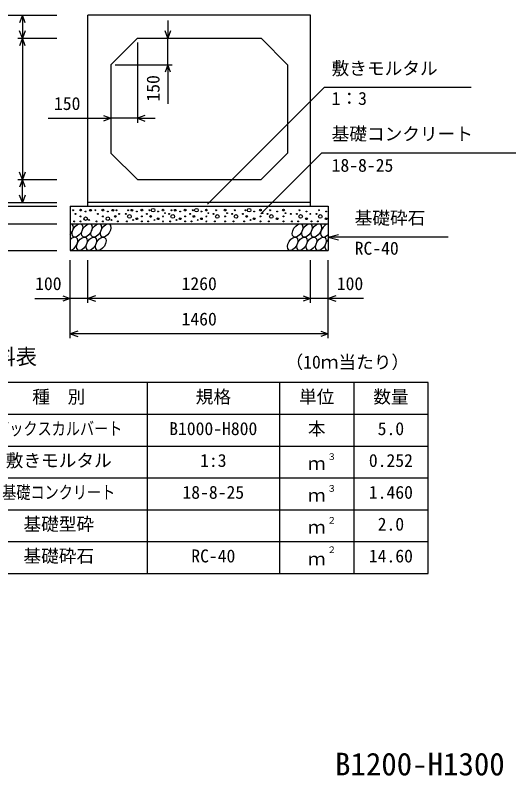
# Model space of a CAD drawing. Units: millimetres, scale not verified. Extents: x -50400 to 50400, y -17820 to 17820.
# Drawn here: x 27718 to 30552, y 4771 to 9072 of the extents above; entities that cross this region are included whole.
import ezdxf
from ezdxf.enums import TextEntityAlignment as Align

# ---------------------------------------------------------------- set-up
doc = ezdxf.new("R2010")
doc.units = ezdxf.units.MM
doc.header["$LTSCALE"] = 60
for name, color, linetype, lineweight in [('0-0_DIM', 7, 'Continuous', 25), ('0-2_HATCH', 6, 'Continuous', 25), ('0-3_HYO', 3, 'Continuous', 25), ('0-4_HYO2', 4, 'Continuous', 25), ('0-5_OUTLINE', 3, 'Continuous', 25), ('0-7_TXT', 7, 'Continuous', 25)]:
    doc.layers.add(name, color=color, linetype=linetype, lineweight=lineweight)
doc.styles.add('ＭＳ ゴシック', font='')
doc.styles.get('ＭＳ ゴシック').set_extended_font_data('MS Gothic')

msp = doc.modelspace()

# ---------------------------------------------------------------- linework, layer by layer
at = {"layer": '0-0_DIM'}
for p, q in [((27533.88, 9071.89), (27954.98, 9071.89)), ((27758.88, 9071.89), (27758.88, 8941.89)), ((28582.46, 9041.89), (28582.46, 8941.89)), ((27733.88, 8941.89), (27954.98, 8941.89)), ((27758.88, 8941.89), (27758.88, 8141.89)), ((28409.98, 8916.89), (28409.98, 8463.87)), ((28582.46, 8791.89), (28582.46, 8941.89)), ((28284.98, 8791.89), (28607.46, 8791.89)), ((28582.46, 8791.89), (28582.46, 8571.01)), ((28806.2, 8002.55), (29466.48, 8662.83)), ((30298.89, 8662.83), (29466.48, 8662.83)), ((27905.88, 8488.87), (28259.98, 8488.87)), ((28409.98, 8488.87), (28259.98, 8488.87)), ((28409.98, 8488.87), (28509.98, 8488.87)), ((29108.01, 7948.16), (29452.07, 8292.22)), ((30551.62, 8292.22), (29452.07, 8292.22)), ((27733.88, 8141.89), (27954.98, 8141.89)), ((27758.88, 8011.89), (27758.88, 8141.89)), ((27533.88, 8011.89), (27954.98, 8011.89)), ((27533.88, 7991.89), (27954.98, 7991.89)), ((27533.88, 7891.89), (27954.98, 7891.89)), ((29489.98, 7816.89), (29547.94, 7832.42)), ((30169.79, 7816.89), (29489.98, 7816.89)), ((29489.98, 7816.89), (29547.94, 7801.36)), ((27533.88, 7741.89), (27954.98, 7741.89)), ((28029.98, 7245.28), (28029.98, 7686.89)), ((28129.98, 7445.28), (28129.98, 7686.89)), ((29389.98, 7445.28), (29389.98, 7686.89)), ((29389.98, 7445.28), (29389.98, 7686.89)), ((29489.98, 7245.28), (29489.98, 7686.89)), ((27830.44, 7470.28), (28029.98, 7470.28)), ((28129.98, 7470.28), (28029.98, 7470.28)), ((29389.98, 7470.28), (28129.98, 7470.28)), ((29489.98, 7470.28), (29389.98, 7470.28)), ((29689.53, 7470.28), (29489.98, 7470.28)), ((29489.98, 7270.28), (28029.98, 7270.28))]:
    msp.add_line(p, q, dxfattribs=at)
for points in [[(27774.27, 9029.6), (27758.88, 9071.89), (27743.49, 9029.6)], [(27774.27, 8984.17), (27758.88, 8941.89), (27743.49, 8984.17)], [(28597.85, 8984.17), (28582.46, 8941.89), (28567.07, 8984.17)], [(27774.27, 8899.6), (27758.88, 8941.89), (27743.49, 8899.6)], [(28597.85, 8749.6), (28582.46, 8791.89), (28567.07, 8749.6)], [(28217.7, 8504.26), (28259.98, 8488.87), (28217.7, 8473.48)], [(28452.27, 8504.26), (28409.98, 8488.87), (28452.27, 8473.48)], [(27774.27, 8184.17), (27758.88, 8141.89), (27743.49, 8184.17)], [(27774.27, 8099.6), (27758.88, 8141.89), (27743.49, 8099.6)], [(27774.27, 8054.17), (27758.88, 8011.89), (27743.49, 8054.17)], [(27987.7, 7485.67), (28029.98, 7470.28), (27987.7, 7454.88)], [(28172.27, 7485.67), (28129.98, 7470.28), (28172.27, 7454.88)], [(29347.7, 7485.67), (29389.98, 7470.28), (29347.7, 7454.88)], [(29532.27, 7485.67), (29489.98, 7470.28), (29532.27, 7454.88)], [(28072.27, 7285.67), (28029.98, 7270.28), (28072.27, 7254.88)], [(29447.7, 7285.67), (29489.98, 7270.28), (29447.7, 7254.88)]]:
    msp.add_lwpolyline(points, dxfattribs=at)
at = {"layer": '0-2_HATCH'}
for centre, radius in [((28045.95, 7969.07), 2.5), ((28088.84, 7969.94), 5), ((28116.88, 7962.06), 2.5), ((28144.92, 7969.07), 5), ((28172.05, 7969.07), 2.5), ((28214.95, 7969.94), 5), ((28242.99, 7962.06), 2.5), ((28271.02, 7969.07), 5), ((28292.05, 7969.07), 2.5), ((28357.91, 7969.07), 2.5), ((28378.94, 7969.07), 5), ((28406.98, 7962.06), 2.5), ((28435.01, 7969.94), 5), ((28477.91, 7969.07), 2.5), ((28498.94, 7969.07), 10), ((28526.98, 7962.06), 2.5), ((28555.01, 7969.94), 5), ((28603.13, 7969.07), 2.5), ((28624.16, 7969.07), 5), ((28652.2, 7962.06), 2.5), ((28680.24, 7969.94), 5), ((28723.13, 7969.07), 2.5), ((28744.16, 7969.07), 10), ((28772.2, 7962.06), 2.5), ((28800.24, 7969.94), 5), ((28855.06, 7969.07), 2.5), ((28906.34, 7969.94), 5), ((28961.16, 7969.07), 2.5), ((29021.56, 7969.07), 2.5), ((29042.59, 7969.07), 10), ((29070.63, 7962.06), 2.5), ((29106.17, 7969.94), 5), ((29160.98, 7969.07), 2.5), ((29201.27, 7962.06), 2.5), ((29236.8, 7969.94), 5), ((29326.88, 7969.07), 2.5), ((29367.16, 7962.06), 2.5), ((29437.94, 7969.07), 2.5), ((29478.22, 7962.06), 2.5), ((28059.97, 7948.05), 2.5), ((28088.84, 7934.05), 2.5), ((28116.88, 7920.92), 10), ((28137.91, 7913.91), 2.5), ((28186.07, 7948.05), 2.5), ((28214.95, 7934.05), 2.5), ((28242.99, 7920.92), 10), ((28264.01, 7913.91), 2.5), ((28285.04, 7934.05), 5), ((28306.07, 7948.05), 2.5), ((28343.89, 7948.05), 2.5), ((28364.92, 7934.05), 10), ((28385.95, 7913.91), 2.5), ((28406.98, 7920.92), 5), ((28435.01, 7934.05), 2.5), ((28463.89, 7948.05), 2.5), ((28484.92, 7934.05), 5), ((28505.95, 7913.91), 2.5), ((28526.98, 7920.92), 5), ((28555.01, 7934.05), 2.5), ((28566.35, 7952.37), 2.5), ((28589.11, 7948.05), 2.5), ((28610.14, 7934.05), 10), ((28631.17, 7913.91), 2.5), ((28652.2, 7920.92), 5), ((28680.24, 7934.05), 2.5), ((28709.11, 7948.05), 2.5), ((28730.14, 7934.05), 5), ((28751.17, 7913.91), 2.5), ((28772.2, 7920.92), 5), ((28800.24, 7934.05), 2.5), ((28811.58, 7952.37), 2.5), ((28841.04, 7948.05), 2.5), ((28862.07, 7934.05), 10), ((28906.34, 7934.05), 2.5), ((28917.68, 7952.37), 2.5), ((28947.14, 7948.05), 2.5), ((28968.17, 7934.05), 10), ((29007.54, 7948.05), 2.5), ((29028.57, 7934.05), 5), ((29049.6, 7913.91), 2.5), ((29070.63, 7920.92), 5), ((29106.17, 7934.05), 2.5), ((29117.51, 7952.37), 2.5), ((29146.97, 7948.05), 2.5), ((29168, 7934.05), 10), ((29201.27, 7920.92), 5), ((29236.8, 7934.05), 2.5), ((29248.14, 7952.37), 2.5), ((29277.6, 7948.05), 2.5), ((29312.86, 7948.05), 2.5), ((29333.89, 7934.05), 10), ((29367.16, 7920.92), 5), ((29388.67, 7948.05), 2.5), ((29423.92, 7948.05), 2.5), ((29444.95, 7934.05), 10), ((29478.22, 7920.92), 5), ((28052.96, 7906.04), 2.5), ((28088.84, 7906.04), 2.5), ((28179.06, 7906.04), 2.5), ((28214.95, 7906.04), 2.5), ((28299.06, 7906.04), 2.5), ((28350.9, 7906.04), 2.5), ((28435.01, 7906.04), 2.5), ((28470.9, 7906.04), 2.5), ((28555.01, 7906.04), 2.5), ((28596.12, 7906.04), 2.5), ((28680.24, 7906.04), 2.5), ((28716.12, 7906.04), 2.5), ((28800.24, 7906.04), 2.5), ((28848.05, 7906.04), 2.5), ((28906.34, 7906.04), 2.5), ((28954.15, 7906.04), 2.5), ((29014.55, 7906.04), 2.5), ((29106.17, 7906.04), 2.5), ((29153.98, 7906.04), 2.5), ((29236.8, 7906.04), 2.5), ((29284.61, 7906.04), 2.5), ((29319.87, 7906.04), 2.5), ((29395.68, 7906.04), 2.5), ((29430.93, 7906.04), 2.5)]:
    msp.add_circle(centre, radius, dxfattribs=at)
for centre, start_param, end_param in [((28017.62, 7854.37), 4.385593, 6.6745444), ((29476.12, 7854.37), 0.3357715, 4.4411806), ((28042.94, 7779.38), 3.5111464, 7.548991), ((29501.44, 7779.38), 1.2110787, 3.5658734)]:
    msp.add_ellipse(centre, major_axis=(21.81, 35.31), ratio=0.5792, start_param=start_param, end_param=end_param, dxfattribs=at)
for centre in [(28070.83, 7854.37), (28124.03, 7854.37), (28177.24, 7854.37), (28230.45, 7854.37), (29316.5, 7854.37), (29369.71, 7854.37), (29422.91, 7854.37), (28096.15, 7779.38), (28149.35, 7779.38), (28202.56, 7779.38), (29288.61, 7779.38), (29341.82, 7779.38), (29395.03, 7779.38), (29448.23, 7779.38)]:
    msp.add_ellipse(centre, major_axis=(21.81, 35.31), ratio=0.5792, dxfattribs=at)
at = {"layer": '0-3_HYO'}
for p, q in [((28464.98, 6995.28), (28464.98, 5915.28)), ((29214.98, 6995.28), (29214.98, 5915.28)), ((29634.98, 6995.28), (29634.98, 5915.28)), ((27464.98, 6815.28), (30054.98, 6815.28))]:
    msp.add_line(p, q, dxfattribs=at)
msp.add_lwpolyline([(27464.98, 5915.28), (30054.98, 5915.28), (30054.98, 6995.28), (27464.98, 6995.28)], close=True, dxfattribs=at)
at = {"layer": '0-4_HYO2'}
for p, q in [((27464.98, 6635.28), (30054.98, 6635.28)), ((27464.98, 6455.28), (30054.98, 6455.28)), ((27464.98, 6275.28), (30054.98, 6275.28)), ((27464.98, 6095.28), (30054.98, 6095.28))]:
    msp.add_line(p, q, dxfattribs=at)
at = {"layer": '0-5_OUTLINE'}
for p, q in [((29389.98, 9071.89), (28129.98, 9071.89)), ((28129.98, 7991.89), (28129.98, 9071.89)), ((29389.98, 7991.89), (29389.98, 9071.89)), ((28409.98, 8941.89), (28259.98, 8791.89)), ((28409.98, 8941.89), (29109.98, 8941.89)), ((29259.98, 8791.89), (29109.98, 8941.89)), ((28259.98, 8791.89), (28259.98, 8291.89)), ((29259.98, 8791.89), (29259.98, 8291.89)), ((28409.98, 8141.89), (28259.98, 8291.89)), ((29109.98, 8141.89), (29259.98, 8291.89)), ((28409.98, 8141.89), (29109.98, 8141.89)), ((29389.98, 8011.89), (28129.98, 8011.89)), ((28029.98, 7991.89), (28029.98, 7741.89)), ((28029.98, 7991.89), (29489.98, 7991.89)), ((29489.98, 7991.89), (29489.98, 7741.89)), ((28029.98, 7891.89), (29489.98, 7891.89)), ((28029.98, 7741.89), (29489.98, 7741.89))]:
    msp.add_line(p, q, dxfattribs=at)

# ---------------------------------------------------------------- texts
at = {"layer": '0-0_DIM', "style": 'ＭＳ ゴシック'}
for s, p in [('敷きモルタル', (29509.33, 8712.83)), ('150', (27937.84, 8513.87)), ('1：3', (29509.33, 8542.72)), ('基礎コンクリート', (29509.33, 8342.22)), ('18-8-25', (29509.33, 8164.59)), ('基礎砕石', (29639.72, 7866.89)), ('RC-40', (29639.72, 7695.51)), ('100', (27831.34, 7495.28)), ('1260', (28659.98, 7495.28)), ('100', (29538.62, 7495.28)), ('1460', (28659.98, 7295.28))]:
    msp.add_text(s, height=73.31, dxfattribs=at).set_placement(p, align=Align.BOTTOM_LEFT)
msp.add_text('150', height=73.31, rotation=90, dxfattribs=at).set_placement((28557.46, 8583.39), align=Align.BOTTOM_LEFT)
at = {"layer": '0-7_TXT', "style": 'ＭＳ ゴシック'}
for s, height, p in [('材料表', 87.98, (27481.65, 7070.28)), ('（10ｍ当たり）', 73.31, (29248.31, 7051.94)), ('種\u3000別', 73.31, (27814.98, 6855.28)), ('規格', 73.31, (28739.98, 6855.28)), ('単位', 73.31, (29324.98, 6855.28)), ('数量', 73.31, (29744.98, 6855.28)), ('B1000-H800', 73.31, (28589.98, 6675.28)), ('本', 73.31, (29374.98, 6675.28)), ('5.0', 73.31, (29769.98, 6675.28)), ('敷きモルタル', 73.31, (27664.98, 6495.28)), ('1:3', 73.31, (28764.98, 6495.28)), ('３', 36.66, (29484.22, 6545.89)), ('0.252', 73.31, (29719.98, 6495.28)), ('ｍ', 73.31, (29374.98, 6478.61)), ('18-8-25', 73.31, (28664.98, 6315.28)), ('３', 36.66, (29484.22, 6365.89)), ('1.460', 73.31, (29719.98, 6315.28)), ('ｍ', 73.31, (29374.98, 6298.61)), ('基礎型砕', 73.31, (27764.98, 6135.28)), ('ｍ', 73.31, (29374.98, 6118.61)), ('２', 36.66, (29484.22, 6185.89)), ('2.0', 73.31, (29769.98, 6135.28)), ('２', 36.66, (29484.22, 6019.22)), ('基礎砕石', 73.31, (27764.98, 5955.28)), ('RC-40', 73.31, (28714.98, 5955.28)), ('14.60', 73.31, (29719.98, 5955.28)), ('ｍ', 73.31, (29374.98, 5938.61)), ('B1200-H1300', 128.3, (29528.73, 4734.39))]:
    msp.add_text(s, height=height, dxfattribs=at).set_placement(p, align=Align.BOTTOM_LEFT)
at = {"layer": '0-7_TXT', "style": 'ＭＳ ゴシック', "width": 0.8}
for s, p in [('ボックスカルバート', (27604.98, 6675.28)), ('基礎コンクリート', (27644.98, 6315.28))]:
    msp.add_text(s, height=73.31, dxfattribs=at).set_placement(p, align=Align.BOTTOM_LEFT)

doc.saveas('drawing.dxf')
